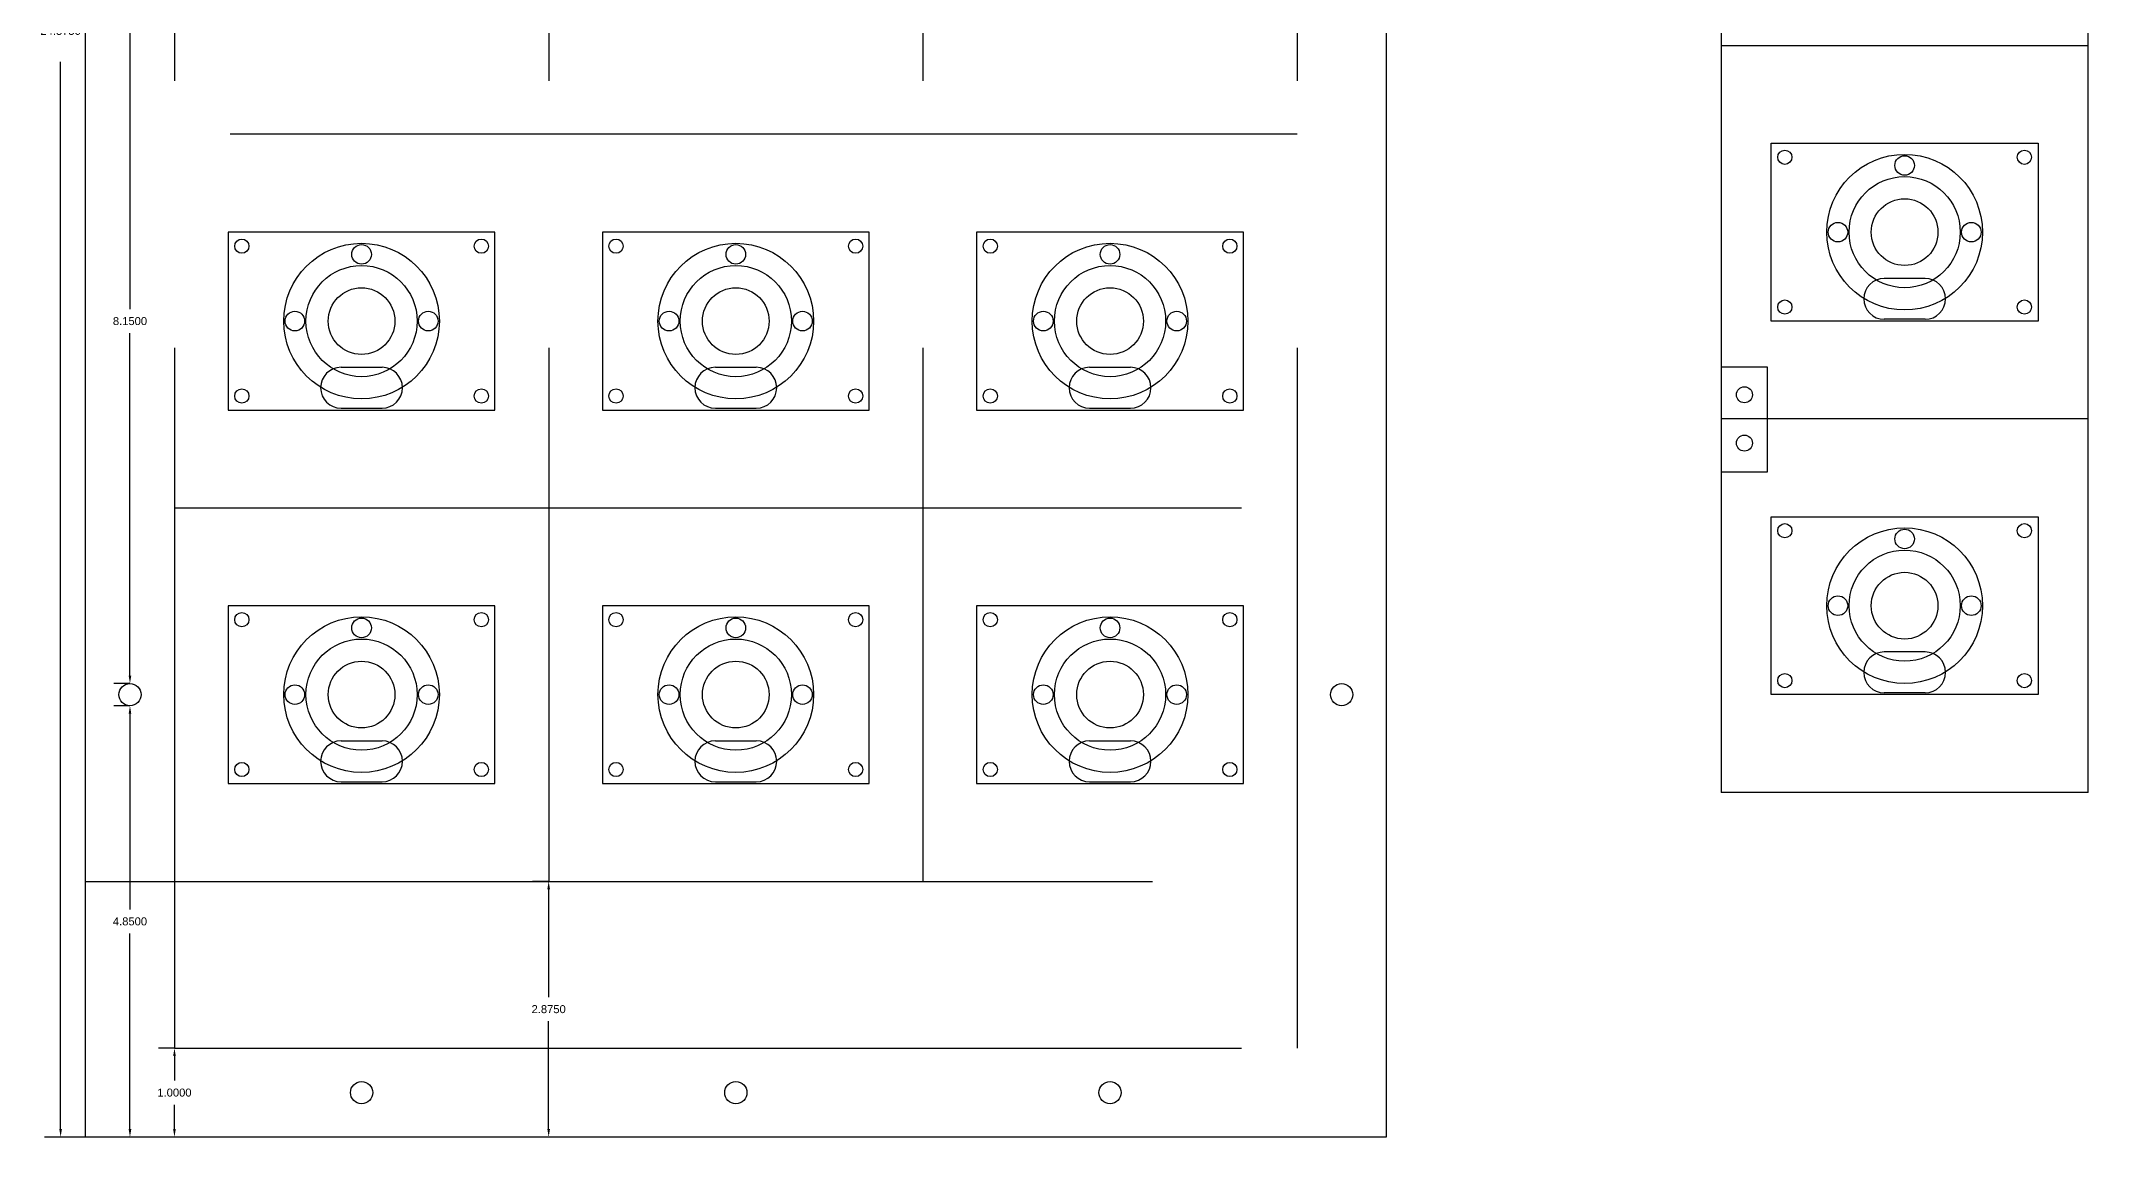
# Model space of a CAD drawing. Header units: inches. Extents: x 25.4 to 62.3, y -2 to 24.2.
# Drawn here: x 39.32 to 62.34, y -2 to 10.32 of the extents above; entities that cross this region are included whole.
import ezdxf

# ---------------------------------------------------------------- set-up
doc = ezdxf.new("R2010")
doc.units = ezdxf.units.IN
doc.header["$MEASUREMENT"] = 0
doc.linetypes.add('ACAD_ISO02W100', pattern=[15, 12, -3])
doc.layers.add('Reference', color=5, linetype='ACAD_ISO02W100')
doc.styles.get("Standard").update_dxf_attribs({"font": 'arial.ttf'})
doc.dimstyles.new('Annotative', dxfattribs={"dimscale": 0, "dimtxt": 0.09, "dimasz": 0.09, "dimexe": 0.18, "dimexo": 0.0025, "dimgap": 0.09, "dimtad": 0, "dimtih": 1, "dimtoh": 1, "dimdec": 4, "dimzin": 0, "dimdsep": 46, "dimtxsty": 'Standard', "dimcen": 0.09, "dimadec": 0, "dimazin": 0, "dimtfac": 1, "dimtdec": 4, "dimtofl": 0, "dimtmove": 0, "dimatfit": 3, "dimfxl": 1, "dimtolj": 1, "dimtzin": 0, "dimarcsym": 0})

# ---------------------------------------------------------------- blocks, each defined once
blk = doc.blocks.new('*D48')
at = {"layer": 'Defpoints', "color": 0, "transparency": 16777216}
for p in [(39.538, 22.873), (39.818, 22.873), (39.818, -2.002)]:
    blk.add_point(p, dxfattribs=at)
at = {"layer": 'Reference', "color": 0, "lineweight": -2, "transparency": 16777216}
for p, q in [((39.816, 22.873), (39.358, 22.873)), ((39.538, 22.783), (39.538, 10.572)), ((39.538, -1.912), (39.538, 10.3)), ((39.816, -2.002), (39.358, -2.002))]:
    blk.add_line(p, q, dxfattribs=at)
at = {"layer": 'Reference', "color": 0, "transparency": 16777216}
for points in [[(39.523, 22.783), (39.553, 22.783), (39.538, 22.873)], [(39.523, -1.912), (39.553, -1.912), (39.538, -2.002)]]:
    blk.add_solid(points, dxfattribs=at)
at = {"layer": 'Reference', "color": 0, "transparency": 16777216, "insert": (39.538, 10.436), "char_height": 0.09, "attachment_point": 5}
blk.add_mtext('\\A1;24.8750', dxfattribs=at)
blk = doc.blocks.new('*D59')
at = {"layer": 'Defpoints', "color": 0, "transparency": 16777216}
for p in [(40.318, 11.248), (40.318, 3.098), (40.318, 3.098)]:
    blk.add_point(p, dxfattribs=at)
at = {"layer": 'Reference', "color": 0, "lineweight": -2, "transparency": 16777216}
for p, q in [((40.316, 11.248), (40.138, 11.248)), ((40.318, 11.158), (40.318, 7.309)), ((40.318, 3.188), (40.318, 7.037)), ((40.316, 3.098), (40.138, 3.098))]:
    blk.add_line(p, q, dxfattribs=at)
at = {"layer": 'Reference', "color": 0, "transparency": 16777216}
for points in [[(40.303, 11.158), (40.333, 11.158), (40.318, 11.248)], [(40.303, 3.188), (40.333, 3.188), (40.318, 3.098)]]:
    blk.add_solid(points, dxfattribs=at)
at = {"layer": 'Reference', "color": 0, "transparency": 16777216, "insert": (40.318, 7.173), "char_height": 0.09, "attachment_point": 5}
blk.add_mtext('\\A1;8.1500', dxfattribs=at)
blk = doc.blocks.new('*D60')
at = {"layer": 'Defpoints', "color": 0, "transparency": 16777216}
for p in [(40.318, 2.848), (40.318, -2.002), (40.318, -2.002)]:
    blk.add_point(p, dxfattribs=at)
at = {"layer": 'Reference', "color": 0, "lineweight": -2, "transparency": 16777216}
for p, q in [((40.316, 2.848), (40.138, 2.848)), ((40.318, 2.758), (40.318, 0.559)), ((40.318, -1.912), (40.318, 0.287)), ((40.316, -2.002), (40.138, -2.002))]:
    blk.add_line(p, q, dxfattribs=at)
at = {"layer": 'Reference', "color": 0, "transparency": 16777216}
for points in [[(40.303, 2.758), (40.333, 2.758), (40.318, 2.848)], [(40.303, -1.912), (40.333, -1.912), (40.318, -2.002)]]:
    blk.add_solid(points, dxfattribs=at)
at = {"layer": 'Reference', "color": 0, "transparency": 16777216, "insert": (40.318, 0.423), "char_height": 0.09, "attachment_point": 5}
blk.add_mtext('\\A1;4.8500', dxfattribs=at)
blk = doc.blocks.new('*D66')
at = {"layer": 'Defpoints', "color": 0, "transparency": 16777216}
for p in [(40.818, -1.002), (40.818, -2.002), (40.818, -2.002)]:
    blk.add_point(p, dxfattribs=at)
at = {"layer": 'Reference', "color": 0, "lineweight": -2, "transparency": 16777216}
for p, q in [((40.816, -1.002), (40.638, -1.002)), ((40.818, -1.092), (40.818, -1.366)), ((40.818, -1.912), (40.818, -1.638)), ((40.816, -2.002), (40.638, -2.002))]:
    blk.add_line(p, q, dxfattribs=at)
at = {"layer": 'Reference', "color": 0, "transparency": 16777216}
for points in [[(40.803, -1.092), (40.833, -1.092), (40.818, -1.002)], [(40.803, -1.912), (40.833, -1.912), (40.818, -2.002)]]:
    blk.add_solid(points, dxfattribs=at)
at = {"layer": 'Reference', "color": 0, "transparency": 16777216, "insert": (40.818, -1.502), "char_height": 0.09, "attachment_point": 5}
blk.add_mtext('\\A1;1.0000', dxfattribs=at)
blk = doc.blocks.new('*D67')
at = {"layer": 'Defpoints', "color": 0, "transparency": 16777216}
for p in [(45.026, 0.873), (45.026, -2.002), (45.026, -2.002)]:
    blk.add_point(p, dxfattribs=at)
at = {"layer": 'Reference', "color": 0, "lineweight": -2, "transparency": 16777216}
for p, q in [((45.024, 0.873), (44.846, 0.873)), ((45.026, 0.783), (45.026, -0.428)), ((45.026, -1.912), (45.026, -0.7)), ((45.024, -2.002), (44.846, -2.002))]:
    blk.add_line(p, q, dxfattribs=at)
at = {"layer": 'Reference', "color": 0, "transparency": 16777216}
for points in [[(45.011, 0.783), (45.041, 0.783), (45.026, 0.873)], [(45.011, -1.912), (45.041, -1.912), (45.026, -2.002)]]:
    blk.add_solid(points, dxfattribs=at)
at = {"layer": 'Reference', "color": 0, "transparency": 16777216, "insert": (45.026, -0.564), "char_height": 0.09, "attachment_point": 5}
blk.add_mtext('\\A1;2.8750', dxfattribs=at)

msp = doc.modelspace()

# ---------------------------------------------------------------- linework, layer by layer
for p, q in [((58.21167, 22.87344), (58.21167, 1.87344)), ((62.33667, 1.87344), (62.33667, 22.87344)), ((60.50417, 7.65344), (60.04417, 7.65344)), ((60.50417, 7.19344), (60.04417, 7.19344)), ((42.69221, 6.65344), (43.15221, 6.65344)), ((46.90051, 6.65344), (47.36051, 6.65344)), ((51.10881, 6.65344), (51.56881, 6.65344)), ((42.69221, 6.19344), (43.15221, 6.19344)), ((46.90051, 6.19344), (47.36051, 6.19344)), ((51.10881, 6.19344), (51.56881, 6.19344)), ((60.50417, 3.45344), (60.04417, 3.45344)), ((60.50417, 2.99344), (60.04417, 2.99344)), ((42.69221, 2.45344), (43.15221, 2.45344)), ((46.90051, 2.45344), (47.36051, 2.45344)), ((51.10881, 2.45344), (51.56881, 2.45344)), ((42.69221, 1.99344), (43.15221, 1.99344)), ((46.90051, 1.99344), (47.36051, 1.99344)), ((51.10881, 1.99344), (51.56881, 1.99344)), ((62.33667, 1.87344), (58.21167, 1.87344))]:
    msp.add_line(p, q)
msp.add_lwpolyline([(39.81805, 22.87344), (54.44305, 22.87344), (54.44305, -2.00156), (39.81805, -2.00156)], close=True)
for centre, radius in [((58.92717, 9.01593), 0.08), ((60.27417, 8.92344), 0.11), ((61.62116, 9.01593), 0.08), ((60.27417, 8.17344), 0.375), ((41.57522, 8.01593), 0.08), ((44.26921, 8.01593), 0.08), ((45.78352, 8.01593), 0.08), ((48.47751, 8.01593), 0.08), ((49.99182, 8.01593), 0.08), ((52.68581, 8.01593), 0.08), ((59.52417, 8.17344), 0.11), ((61.02417, 8.17344), 0.11), ((42.92221, 7.92344), 0.11), ((47.13051, 7.92344), 0.11), ((51.33881, 7.92344), 0.11), ((42.92221, 7.17344), 0.375), ((47.13051, 7.17344), 0.375), ((51.33881, 7.17344), 0.375), ((58.92717, 7.33094), 0.08), ((61.62116, 7.33094), 0.08), ((42.17221, 7.17344), 0.11), ((43.67221, 7.17344), 0.11), ((46.38051, 7.17344), 0.11), ((47.88051, 7.17344), 0.11), ((50.58881, 7.17344), 0.11), ((52.08881, 7.17344), 0.11), ((41.57522, 6.33094), 0.08), ((44.26921, 6.33094), 0.08), ((45.78352, 6.33094), 0.08), ((48.47751, 6.33094), 0.08), ((49.99182, 6.33094), 0.08), ((52.68581, 6.33094), 0.08), ((58.47242, 6.34544), 0.09), ((58.47242, 5.80144), 0.09), ((58.92717, 4.81593), 0.08), ((61.62116, 4.81593), 0.08), ((60.27417, 4.72344), 0.11), ((60.27417, 3.97344), 0.375), ((59.52417, 3.97344), 0.11), ((61.02417, 3.97344), 0.11), ((41.57522, 3.81593), 0.08), ((42.92221, 3.72344), 0.11), ((44.26921, 3.81593), 0.08), ((45.78352, 3.81593), 0.08), ((47.13051, 3.72344), 0.11), ((48.47751, 3.81593), 0.08), ((49.99182, 3.81593), 0.08), ((51.33881, 3.72344), 0.11), ((52.68581, 3.81593), 0.08), ((42.92221, 2.97344), 0.375), ((47.13051, 2.97344), 0.375), ((51.33881, 2.97344), 0.375), ((40.31805, 2.97344), 0.125), ((42.17221, 2.97344), 0.11), ((43.67221, 2.97344), 0.11), ((46.38051, 2.97344), 0.11), ((47.88051, 2.97344), 0.11), ((50.58881, 2.97344), 0.11), ((52.08881, 2.97344), 0.11), ((53.94305, 2.97344), 0.125), ((58.92717, 3.13094), 0.08), ((61.62116, 3.13094), 0.08), ((41.57522, 2.13094), 0.08), ((44.26921, 2.13094), 0.08), ((45.78352, 2.13094), 0.08), ((48.47751, 2.13094), 0.08), ((49.99182, 2.13094), 0.08), ((52.68581, 2.13094), 0.08), ((42.92221, -1.50156), 0.125), ((47.13051, -1.50156), 0.125), ((51.33881, -1.50156), 0.125)]:
    msp.add_circle(centre, radius)
for centre, start, end in [((60.04417, 7.42344), 90, 270), ((60.50417, 7.42344), 270, 90), ((42.69221, 6.42344), 90, 270), ((43.15221, 6.42344), 270, 90), ((46.90051, 6.42344), 90, 270), ((47.36051, 6.42344), 270, 90), ((51.10881, 6.42344), 90, 270), ((51.56881, 6.42344), 270, 90), ((60.04417, 3.22344), 90, 270), ((60.50417, 3.22344), 270, 90), ((42.69221, 2.22344), 90, 270), ((43.15221, 2.22344), 270, 90), ((46.90051, 2.22344), 90, 270), ((47.36051, 2.22344), 270, 90), ((51.10881, 2.22344), 90, 270), ((51.56881, 2.22344), 270, 90)]:
    msp.add_arc(centre, 0.23, start, end)
at = {"layer": 'Reference'}
for p, q in [((40.81805, 21.87344), (40.81805, -1.00156)), ((45.02638, 21.87344), (45.02638, 0.87344)), ((49.23471, 21.87344), (49.23471, 0.87344)), ((53.44305, 21.87344), (53.44305, -1.00156)), ((58.21167, 10.27344), (62.33667, 10.27344)), ((53.44305, 9.27344), (40.81805, 9.27344)), ((62.33667, 6.07344), (58.21167, 6.07344)), ((40.81805, 5.07344), (53.44305, 5.07344)), ((39.81805, 0.87344), (54.44305, 0.87344)), ((40.81805, -1.00156), (53.44305, -1.00156))]:
    msp.add_line(p, q, dxfattribs=at)
for points in [[(58.77417, 7.17344), (58.77417, 9.17343), (61.77416, 9.17343), (61.77416, 7.17344)], [(44.42221, 6.17344), (44.42221, 8.17343), (41.42222, 8.17343), (41.42222, 6.17344)], [(48.63051, 6.17344), (48.63051, 8.17343), (45.63052, 8.17343), (45.63052, 6.17344)], [(52.83881, 6.17344), (52.83881, 8.17343), (49.83882, 8.17343), (49.83882, 6.17344)], [(58.73317, 6.65444), (58.21167, 6.65444), (58.21167, 5.47944), (58.73317, 5.47944)], [(58.77417, 2.97344), (58.77417, 4.97343), (61.77416, 4.97343), (61.77416, 2.97344)], [(44.42221, 1.97344), (44.42221, 3.97343), (41.42222, 3.97343), (41.42222, 1.97344)], [(48.63051, 1.97344), (48.63051, 3.97343), (45.63052, 3.97343), (45.63052, 1.97344)], [(52.83881, 1.97344), (52.83881, 3.97343), (49.83882, 3.97343), (49.83882, 1.97344)]]:
    msp.add_lwpolyline(points, close=True, dxfattribs=at)
for centre, radius in [((60.27417, 8.17344), 0.875), ((60.27417, 8.17344), 0.625), ((42.92221, 7.17344), 0.875), ((47.13051, 7.17344), 0.875), ((51.33881, 7.17344), 0.875), ((42.92221, 7.17344), 0.625), ((47.13051, 7.17344), 0.625), ((51.33881, 7.17344), 0.625), ((60.27417, 3.97344), 0.875), ((60.27417, 3.97344), 0.625), ((42.92221, 2.97344), 0.875), ((47.13051, 2.97344), 0.875), ((51.33881, 2.97344), 0.875), ((42.92221, 2.97344), 0.625), ((47.13051, 2.97344), 0.625), ((51.33881, 2.97344), 0.625)]:
    msp.add_circle(centre, radius, dxfattribs=at)

# ---------------------------------------------------------------- dimensions: what is measured, and where the dimension line sits
at = {"layer": 'Reference', "color": 1}
for base, p1, p2, picture, middle in [((39.53821, 22.87344), (39.81805, -2.00156), (39.81805, 22.87344), '*D48', (39.53821, 10.43594)), ((40.31805, 3.09844), (40.31805, 11.24844), (40.31805, 3.09844), '*D59', (40.31805, 7.17344)), ((40.31805, -2.00156), (40.31805, 2.84844), (40.31805, -2.00156), '*D60', (40.31805, 0.42344)), ((45.02638, -2.00156), (45.02638, 0.87344), (45.02638, -2.00156), '*D67', (45.02638, -0.56406)), ((40.81805, -2.00156), (40.81805, -1.00156), (40.81805, -2.00156), '*D66', (40.81805, -1.50156))]:
    dim = msp.add_linear_dim(base=base, p1=p1, p2=p2, angle=90, dimstyle='Annotative', dxfattribs=at)
    dim.commit()
    dim.dimension.update_dxf_attribs({"geometry": picture, "text_midpoint": middle})

doc.saveas('drawing.dxf')
